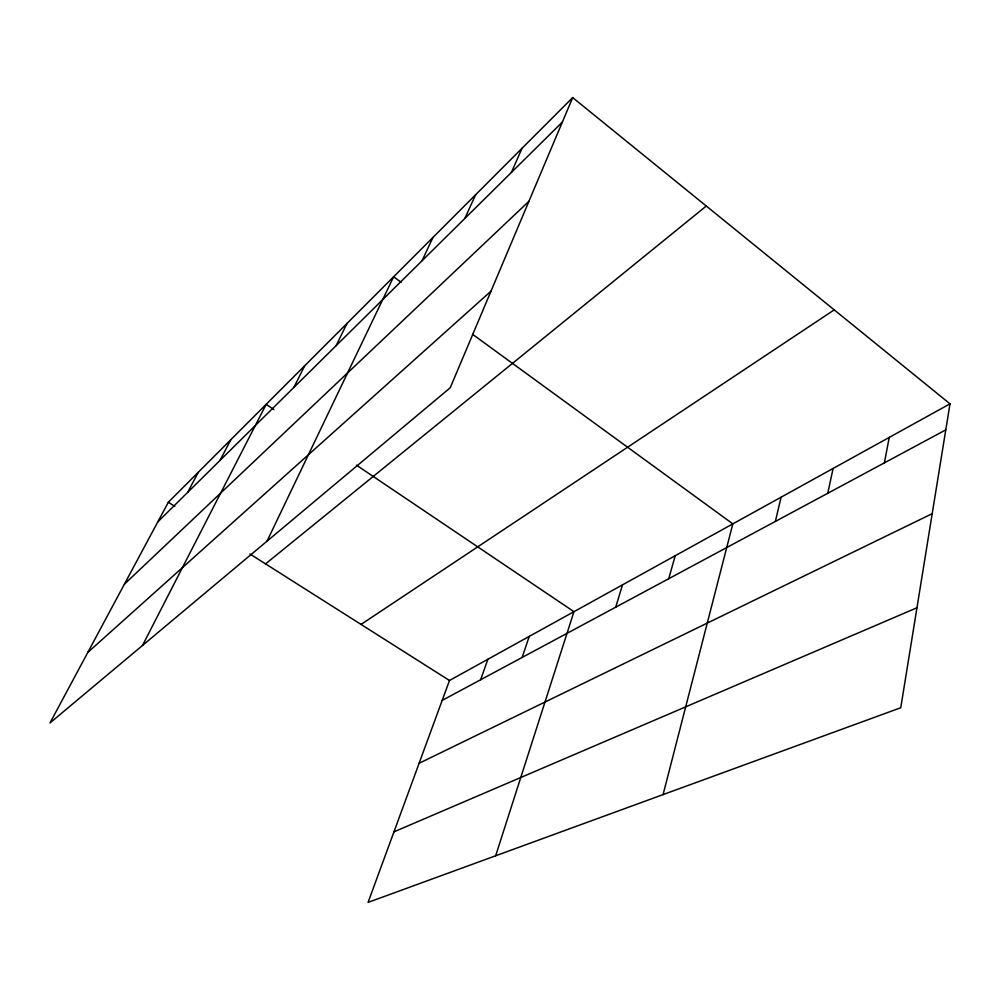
<?xml version="1.0" encoding="UTF-8"?>
<svg xmlns="http://www.w3.org/2000/svg" width="1000" height="1000" viewBox="0 0 1000 1000"><rect width="100%" height="100%" fill="white"/><g stroke="black" fill="none" stroke-linecap="round" stroke-linejoin="round"><path stroke-width="1.5" d="M950 403.837L900.763 707.738L368.075 902.4L449.487 680.487L950 403.837L572.688 97.6L168.325 502.25L50 722.938L450.238 387.75L572.688 97.6M884.388 462.863L889.225 437.425M827.763 493.275L833.1 468.45M775.362 521.425L781.112 497.188M663.088 794.587L732.825 523.875L472.65 334.363M668.75 578.688L675.212 555.725M615.725 607.188L622.463 584.888M495.662 855.775L573.962 611.688L356.488 465.175M522.137 657.45L529.25 636.4M480.65 679.737L487.875 659.275M511.413 172.425L522 148.325M464.825 218.475L475.588 194.762M422.062 260.725L432.938 237.45M267.013 541.188L393.612 276.8L401.163 282.288M336.087 345.7L347.062 323.387M293.812 387.475L304.762 365.712M142.487 645.475L266.175 404.338L273.925 409.562M220.025 460.4L230.812 439.712M187.638 492.413L198.312 472.25M157.775 521.925L562.362 122.075M124.388 584.2L528.925 201.287M87.812 652.412L490.988 291.175M265.55 563.888L706.287 206.025M361.037 624.425L834.237 309.875M442.188 700.4L945.775 429.888M419.125 763.275L932.2 513.675M393.963 831.838L916.95 607.775M168.325 502.25L174.8 506.362M249.975 554.012L449.487 680.487"/></g></svg>
